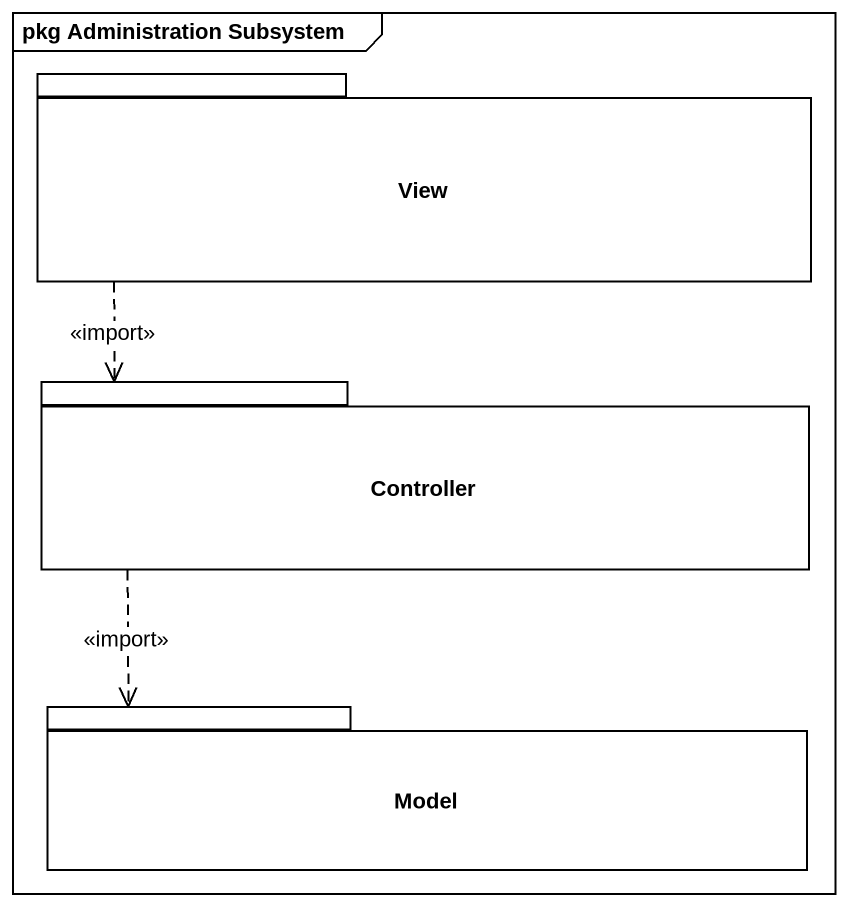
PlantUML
@startuml
mainframe pkg Administration Subsystem
package View {
}
package Controller {
}
package Model {
}
View ..> Controller : <<import>>
Controller ..> Model : <<import>>
@enduml
